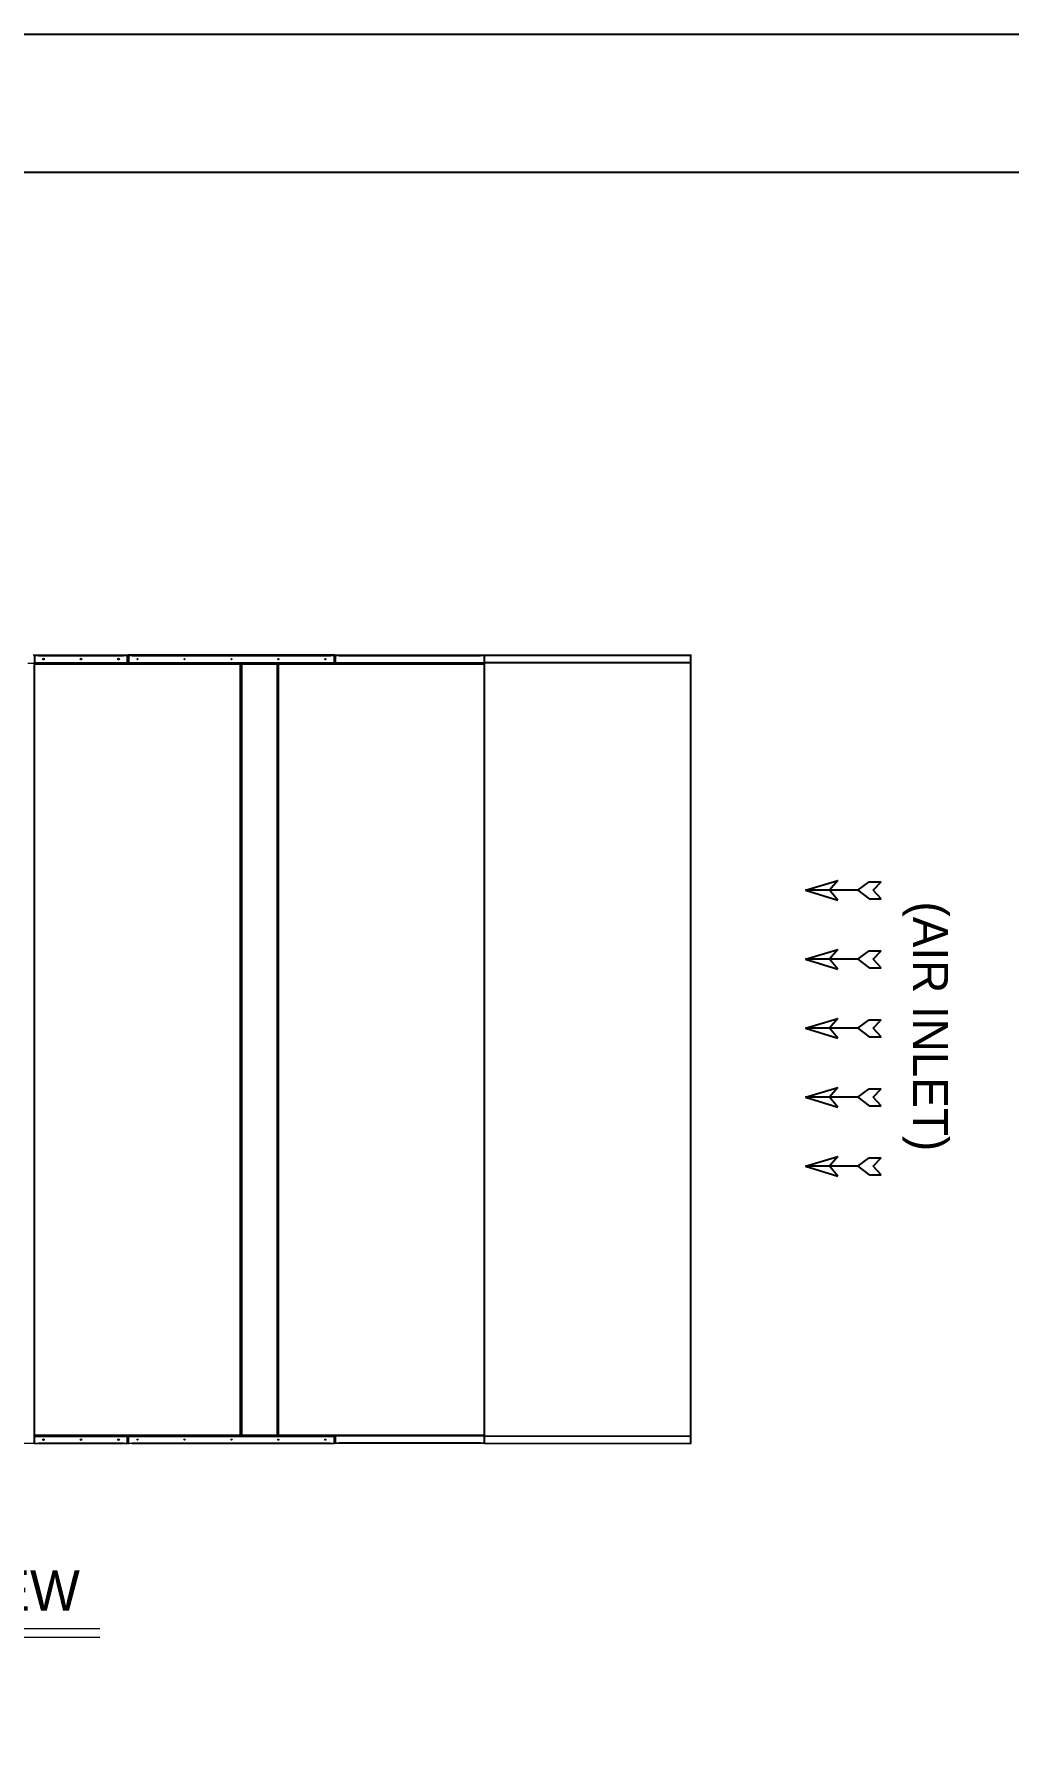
# Model space of a CAD drawing. Header units: millimetres. Extents: x -648583 to 40219, y -129719 to 29148.
# Drawn here: x 22362 to 27553, y 20081 to 29148 of the extents above; entities that cross this region are included whole.
import ezdxf
from ezdxf.enums import TextEntityAlignment as Align

# ---------------------------------------------------------------- set-up
doc = ezdxf.new("R2010")
doc.units = ezdxf.units.MM
for name, color, linetype in [('냉각탑_box', 1, 'Continuous'), ('냉각탑_dim', 1, 'Continuous'), ('냉각탑_form', 1, 'Continuous'), ('냉각탑_text', 3, 'Continuous')]:
    doc.layers.add(name, color=color, linetype=linetype)
doc.styles.add('돋움', font='Dotum.ttf')

# ---------------------------------------------------------------- blocks, each defined once
blk = doc.blocks.new('화살표 IN OUT')
at = {"layer": '냉각탑_dim'}
for p, q in [((-322.7, 43), (-383.9, 43)), ((-343.1, 0.5), (-383.9, 43)), ((-383.9, -43), (-343.1, 0.5)), ((-266.4, 0), (-322.7, 43)), ((-266.4, 0), (-322.7, -43)), ((-266.4, 0), (0, 0)), ((-163.5, 50), (-121.5, 0)), ((0, 0), (-163.5, 50)), ((-163.5, -50), (-121.5, 0)), ((0, 0), (-163.5, -50)), ((-322.7, -43), (-383.9, -43))]:
    blk.add_line(p, q, dxfattribs=at)
blk = doc.blocks.new('4')
at = {"lineweight": 20}
for p, q in [((22357.8, 25842.7), (24760, 25842.7)), ((24758.5, 25842.7), (24760, 21642.7)), ((24761.1, 25842.7), (25861.1, 25842.7)), ((24761.1, 25841.5), (24761.1, 25842.7)), ((25858.1, 21642.7), (25858.1, 25842.7)), ((25861.1, 21642.7), (25861.1, 25842.7)), ((25861.1, 25842.7), (25861.1, 25842.7)), ((24761.1, 25839.7), (25858.1, 25839.7)), ((24761.1, 25803.7), (25858.1, 25803.7)), ((24761.1, 25800.7), (25858.1, 25800.7)), ((24761.1, 21684.7), (25858.1, 21684.7)), ((24761.1, 21681.7), (25858.1, 21681.7)), ((24760, 21642.7), (19361.3, 21642.7)), ((24761.1, 21645.7), (25858.1, 21645.7)), ((24761.1, 21643.9), (24761.1, 21642.7)), ((24761.1, 21642.7), (25861.1, 21642.7))]:
    blk.add_line(p, q, dxfattribs=at)
at = {"color": 7, "lineweight": 20, "ltscale": 0.000873136}
blk.add_line((22365.7, 25840.6), (22365.7, 25842.7), dxfattribs=at)
at = {"color": 7, "lineweight": 20, "ltscale": 0.459167}
blk.add_line((23964.1, 25842.7), (22862.1, 25842.7), dxfattribs=at)
at = {"color": 7, "lineweight": 20, "ltscale": 0.000872667}
blk.add_line((24758.5, 25840.6), (24758.5, 25842.7), dxfattribs=at)
at = {"color": 7, "lineweight": 20, "ltscale": 0.015372}
blk.add_line((22329.6, 25798.7), (22366.5, 25798.7), dxfattribs=at)
at = {"color": 7, "lineweight": 20, "ltscale": 0.001083}
for p, q in [((22363.1, 25841.5), (22365.7, 25841.5)), ((24761.1, 25841.5), (24758.5, 25841.5)), ((24761.1, 21643.9), (19361.3, 21643.9))]:
    blk.add_line(p, q, dxfattribs=at)
at = {"color": 7, "lineweight": 20, "ltscale": 0.00172}
blk.add_line((22363.1, 25837.3), (22363.1, 25841.5), dxfattribs=at)
at = {"color": 7, "lineweight": 20, "ltscale": 0.014667}
for p, q in [((22363.1, 25837.3), (22363.1, 25802.1)), ((22365.1, 25802.1), (22365.1, 25837.3)), ((22859.1, 25802.1), (22859.1, 25837.3)), ((22861.1, 25837.3), (22861.1, 25802.1)), ((22863.1, 25837.3), (22863.1, 25802.1)), ((22865.1, 25802.1), (22865.1, 25837.3)), ((23961.1, 25802.1), (23961.1, 25837.3)), ((23963.1, 25837.3), (23963.1, 25802.1)), ((23965.1, 25837.3), (23965.1, 25802.1)), ((23967.1, 25802.1), (23967.1, 25837.3)), ((24759.1, 25802.1), (24759.1, 25837.3)), ((24761.1, 25837.3), (24761.1, 25802.1)), ((22363.1, 21646.1), (22363.1, 21681.3)), ((22365.1, 21681.3), (22365.1, 21646.1)), ((22859.1, 21681.3), (22859.1, 21646.1)), ((22861.1, 21646.1), (22861.1, 21681.3)), ((22863.1, 21646.1), (22863.1, 21681.3)), ((22865.1, 21681.3), (22865.1, 21646.1)), ((23961.1, 21681.3), (23961.1, 21646.1)), ((23963.1, 21646.1), (23963.1, 21681.3)), ((23965.1, 21648.1), (23965.1, 21683.3)), ((23967.1, 21683.3), (23967.1, 21648.1)), ((24759.1, 21683.3), (24759.1, 21648.1)), ((24761.1, 21648.1), (24761.1, 21683.3))]:
    blk.add_line(p, q, dxfattribs=at)
at = {"color": 7, "lineweight": 20, "ltscale": 0.001387}
blk.add_line((22363.1, 25798.7), (22363.1, 25802), dxfattribs=at)
at = {"color": 7, "lineweight": 20, "ltscale": 0.000562932}
for p, q in [((22364.5, 25795), (22363.1, 25795)), ((23461.8, 25795), (23463.1, 25795)), ((23466.5, 25795), (23465.1, 25795)), ((23657.2, 25797), (23658.6, 25797)), ((23657.8, 25795), (23659.1, 25795)), ((23662.5, 25795), (23661.1, 25795)), ((24759.8, 25795), (24761.1, 25795)), ((22364.5, 21686.4), (22363.1, 21686.4)), ((23461.8, 21686.4), (23463.1, 21686.4)), ((23466.5, 21686.4), (23465.1, 21686.4)), ((23657.8, 21686.4), (23659.1, 21686.4)), ((23662.5, 21686.4), (23661.1, 21686.4)), ((24759.8, 21686.4), (24761.1, 21686.4))]:
    blk.add_line(p, q, dxfattribs=at)
at = {"color": 7, "lineweight": 20}
for p, q in [((22363.1, 21686.4), (22363.1, 25795)), ((22366.5, 21688.1), (22366.5, 25793.3)), ((23459.7, 21688.1), (23459.7, 25793.3)), ((23463.1, 21686.4), (23463.1, 25795)), ((23465.1, 25795), (23465.1, 21686.4)), ((23468.5, 25793.3), (23468.5, 21688.1)), ((23655.7, 25793.3), (23655.7, 21688.1)), ((23659.1, 25795), (23659.1, 21686.4)), ((23661.1, 25795), (23661.1, 21686.4)), ((23664.5, 25793.3), (23664.5, 21688.1)), ((24757.7, 25793.3), (24757.7, 21688.1)), ((24761.1, 25795), (24761.1, 21686.4))]:
    blk.add_line(p, q, dxfattribs=at)
at = {"color": 7, "lineweight": 20, "ltscale": 0.000448698}
for p, q in [((22364.5, 25799.4), (22365.1, 25800.2)), ((22859.8, 25799.4), (22859.1, 25800.2)), ((22864.5, 25799.4), (22865.1, 25800.2)), ((23961.8, 25799.4), (23961.1, 25800.2)), ((23966.5, 25799.4), (23967.1, 25800.2)), ((24759.8, 25799.4), (24759.1, 25800.2)), ((22364.5, 21684), (22365.1, 21683.1)), ((22859.8, 21684), (22859.1, 21683.1)), ((22864.5, 21684), (22865.1, 21683.1)), ((23961.8, 21684), (23961.1, 21683.1))]:
    blk.add_line(p, q, dxfattribs=at)
at = {"color": 7, "lineweight": 20, "ltscale": 0.000502197}
for p, q in [((22364.5, 25795), (22365.7, 25795)), ((23461.8, 25795), (23460.6, 25795)), ((23466.5, 25795), (23467.7, 25795)), ((23657.2, 25797), (23656, 25797)), ((23657.8, 25795), (23656.6, 25795)), ((23662.5, 25795), (23663.7, 25795)), ((24759.8, 25795), (24758.6, 25795)), ((22364.5, 21686.4), (22365.7, 21686.4)), ((23461.8, 21686.4), (23460.6, 21686.4)), ((23466.5, 21686.4), (23467.7, 21686.4)), ((23657.8, 21686.4), (23656.6, 21686.4))]:
    blk.add_line(p, q, dxfattribs=at)
at = {"color": 7, "lineweight": 20, "ltscale": 0.000375}
for p, q in [((22366, 25802.1), (22365.1, 25802.1)), ((22366, 25802.1), (22365.1, 25802.1)), ((22366, 25796.7), (22365.1, 25796.7)), ((22858.2, 25802.1), (22859.1, 25802.1)), ((22858.2, 25802.1), (22859.1, 25802.1)), ((22866, 25802.1), (22865.1, 25802.1)), ((22866, 25802.1), (22865.1, 25802.1)), ((23460.2, 25796.7), (23461.1, 25796.7)), ((23468, 25796.7), (23467.1, 25796.7)), ((23656.2, 25796.7), (23657.1, 25796.7)), ((23664, 25796.7), (23663.1, 25796.7)), ((23960.2, 25802.1), (23961.1, 25802.1)), ((23960.2, 25802.1), (23961.1, 25802.1)), ((23968, 25802.1), (23967.1, 25802.1)), ((23968, 25802.1), (23967.1, 25802.1)), ((24758.2, 25802.1), (24759.1, 25802.1)), ((24758.2, 25802.1), (24759.1, 25802.1)), ((24758.2, 25796.7), (24759.1, 25796.7)), ((23464.4, 24495.8), (23464.4, 24496.7)), ((23464.4, 24461.6), (23464.4, 24460.7)), ((23464.4, 23023.8), (23464.4, 23024.7)), ((23464.4, 22989.6), (23464.4, 22988.7)), ((22366, 21684.7), (22365.1, 21684.7)), ((22366, 21681.3), (22365.1, 21681.3)), ((22858.2, 21681.3), (22859.1, 21681.3)), ((22866, 21681.3), (22865.1, 21681.3)), ((23460.2, 21684.7), (23461.1, 21684.7)), ((23468, 21684.7), (23467.1, 21684.7)), ((23656.2, 21684.7), (23657.1, 21684.7)), ((23664, 21684.7), (23663.1, 21684.7)), ((23960.2, 21681.3), (23961.1, 21681.3)), ((23968, 21683.3), (23967.1, 21683.3)), ((24758.2, 21683.3), (24759.1, 21683.3))]:
    blk.add_line(p, q, dxfattribs=at)
at = {"color": 7, "lineweight": 20, "ltscale": 0.001002}
for p, q in [((22365.1, 25799.7), (22365.1, 25802.1)), ((22859.1, 25799.7), (22859.1, 25802.1)), ((22865.1, 25799.7), (22865.1, 25802.1)), ((23961.1, 25799.7), (23961.1, 25802.1)), ((23967.1, 25799.7), (23967.1, 25802.1)), ((24759.1, 25799.7), (24759.1, 25802.1)), ((22365.1, 21683.7), (22365.1, 21681.3)), ((22859.1, 21683.7), (22859.1, 21681.3)), ((22865.1, 21683.7), (22865.1, 21681.3)), ((23961.1, 21683.7), (23961.1, 21681.3)), ((23967.1, 21685.7), (23967.1, 21683.3)), ((24759.1, 21685.7), (24759.1, 21683.3))]:
    blk.add_line(p, q, dxfattribs=at)
at = {"color": 7, "lineweight": 20, "ltscale": 0.000414929}
for p, q in [((22365.1, 25795.7), (22365.1, 25796.7)), ((23461.1, 25795.7), (23461.1, 25796.7)), ((23467.1, 25795.7), (23467.1, 25796.7)), ((23656.6, 25797.7), (23656.6, 25798.7)), ((23657.1, 25795.7), (23657.1, 25796.7)), ((23663.1, 25795.7), (23663.1, 25796.7)), ((24759.1, 25795.7), (24759.1, 25796.7)), ((22365.1, 21685.7), (22365.1, 21684.7)), ((23461.1, 21685.7), (23461.1, 21684.7)), ((23467.1, 21685.7), (23467.1, 21684.7)), ((23657.1, 21685.7), (23657.1, 21684.7)), ((23663.1, 21685.7), (23663.1, 21684.7))]:
    blk.add_line(p, q, dxfattribs=at)
at = {"color": 7, "lineweight": 20, "ltscale": 0.000293404}
for p, q in [((22365.1, 25795.7), (22365.1, 25795)), ((23461.1, 25795.7), (23461.1, 25795)), ((23467.1, 25795.7), (23467.1, 25795)), ((23656.6, 25797.7), (23656.6, 25797)), ((23657.1, 25795.7), (23657.1, 25795)), ((23663.1, 25795.7), (23663.1, 25795)), ((24759.1, 25795.7), (24759.1, 25795)), ((22365.1, 21685.7), (22365.1, 21686.4)), ((23461.1, 21685.7), (23461.1, 21686.4)), ((23467.1, 21685.7), (23467.1, 21686.4)), ((23657.1, 21685.7), (23657.1, 21686.4)), ((23663.1, 21685.7), (23663.1, 21686.4)), ((24759.1, 21685.7), (24759.1, 21686.4))]:
    blk.add_line(p, q, dxfattribs=at)
at = {"color": 7, "lineweight": 20, "ltscale": 0.015146}
blk.add_line((22365.7, 25838.4), (22365.7, 25802.1), dxfattribs=at)
at = {"color": 7, "lineweight": 20, "ltscale": 4.00539e-05}
blk.add_line((22365.7, 25798.8), (22365.7, 25798.7), dxfattribs=at)
at = {"color": 7, "lineweight": 20, "ltscale": 0.01525}
for p, q in [((22366, 25838.7), (22366, 25802.1)), ((22858.2, 25802.1), (22858.2, 25838.7)), ((22866, 25838.7), (22866, 25802.1)), ((23960.2, 25802.1), (23960.2, 25838.7)), ((23968, 25838.7), (23968, 25802.1)), ((24758.2, 25802.1), (24758.2, 25838.7)), ((22366, 21644.7), (22366, 21681.3)), ((22858.2, 21681.3), (22858.2, 21644.7)), ((22866, 21644.7), (22866, 21681.3)), ((23960.2, 21681.3), (23960.2, 21644.7)), ((23968, 21646.7), (23968, 21683.3)), ((24758.2, 21683.3), (24758.2, 21646.7))]:
    blk.add_line(p, q, dxfattribs=at)
at = {"color": 7, "lineweight": 20, "ltscale": 0.007958}
for p, q in [((22366, 25838.7), (22385.1, 25838.7)), ((22839.1, 25838.7), (22858.2, 25838.7)), ((22866, 25838.7), (22885.1, 25838.7)), ((23941.1, 25838.7), (23960.2, 25838.7)), ((23968, 25838.7), (23987.1, 25838.7)), ((24739.1, 25838.7), (24758.2, 25838.7)), ((22366, 21644.7), (22385.1, 21644.7)), ((22839.1, 21644.7), (22858.2, 21644.7)), ((22866, 21644.7), (22885.1, 21644.7)), ((23941.1, 21644.7), (23960.2, 21644.7)), ((23968, 21646.7), (23987.1, 21646.7)), ((24739.1, 21646.7), (24758.2, 21646.7))]:
    blk.add_line(p, q, dxfattribs=at)
at = {"color": 7, "lineweight": 20, "ltscale": 0.205083}
for p, q in [((22366, 25802.1), (22858.2, 25802.1)), ((22366, 21681.3), (22858.2, 21681.3))]:
    blk.add_line(p, q, dxfattribs=at)
at = {"color": 7, "lineweight": 20, "ltscale": 0.455917}
for p, q in [((22366, 25796.7), (23460.2, 25796.7)), ((22866, 25802.1), (23960.2, 25802.1)), ((23664, 25796.7), (24758.2, 25796.7)), ((23460.2, 21684.7), (22366, 21684.7)), ((22866, 21681.3), (23960.2, 21681.3))]:
    blk.add_line(p, q, dxfattribs=at)
at = {"color": 7, "lineweight": 20, "ltscale": 0.006917}
for p, q in [((22366.5, 25840.7), (22383.1, 25840.7)), ((22366.5, 25838.7), (22383.1, 25838.7)), ((22841.1, 25840.7), (22857.7, 25840.7)), ((22841.1, 25838.7), (22857.7, 25838.7)), ((22883.1, 25840.7), (22866.5, 25840.7)), ((22883.1, 25838.7), (22866.5, 25838.7)), ((23943.1, 25840.7), (23959.7, 25840.7)), ((23943.1, 25838.7), (23959.7, 25838.7)), ((23968.5, 25840.7), (23985.1, 25840.7)), ((23968.5, 25838.7), (23985.1, 25838.7)), ((24741.1, 25840.7), (24757.7, 25840.7)), ((24741.1, 25838.7), (24757.7, 25838.7)), ((22366.5, 21642.7), (22383.1, 21642.7)), ((22841.1, 21642.7), (22857.7, 21642.7)), ((22883.1, 21642.7), (22866.5, 21642.7)), ((23943.1, 21642.7), (23959.7, 21642.7)), ((23968.5, 21644.7), (23985.1, 21644.7)), ((24741.1, 21644.7), (24757.7, 21644.7))]:
    blk.add_line(p, q, dxfattribs=at)
at = {"color": 7, "lineweight": 20, "ltscale": 0.204667}
for p, q in [((22366.5, 25798.7), (22857.7, 25798.7)), ((22366.5, 21684.7), (22857.7, 21684.7))]:
    blk.add_line(p, q, dxfattribs=at)
at = {"color": 7, "lineweight": 20, "ltscale": 0.4555}
for p, q in [((22366.5, 25793.3), (23459.7, 25793.3)), ((22866.5, 25798.7), (23959.7, 25798.7)), ((23664.5, 25793.3), (24757.7, 25793.3)), ((23459.7, 21688.1), (22366.5, 21688.1)), ((22866.5, 21684.7), (23959.7, 21684.7)), ((24757.7, 21688.1), (23664.5, 21688.1))]:
    blk.add_line(p, q, dxfattribs=at)
at = {"color": 7, "lineweight": 20, "ltscale": 0.000833333}
for p, q in [((22383.1, 25840.7), (22383.1, 25838.7)), ((22677, 25798.7), (22677, 25796.7)), ((22733, 25796.7), (22733, 25798.7)), ((22839.1, 25840.7), (22839.1, 25838.7)), ((22839.1, 25840.7), (22839.1, 25838.7)), ((22841.1, 25840.7), (22841.1, 25838.7)), ((22883.1, 25840.7), (22883.1, 25838.7)), ((23326.9, 25798.7), (23326.9, 25796.7)), ((23330.2, 25796.7), (23330.2, 25798.7)), ((23658.6, 25797), (23658.6, 25795)), ((23941.1, 25840.7), (23941.1, 25838.7)), ((23941.1, 25840.7), (23941.1, 25838.7)), ((23943.1, 25840.7), (23943.1, 25838.7)), ((23985.1, 25840.7), (23985.1, 25838.7)), ((24703.5, 25798.7), (24703.5, 25796.7)), ((24739.1, 25840.7), (24739.1, 25838.7)), ((24739.1, 25840.7), (24739.1, 25838.7)), ((24741.1, 25840.7), (24741.1, 25838.7)), ((23463.1, 25552.7), (23465.1, 25552.7)), ((23463.1, 25526.1), (23465.1, 25526.1)), ((23463.1, 25524.7), (23465.1, 25524.7)), ((23465.1, 25524.7), (23463.1, 25524.7)), ((23465.1, 25522.7), (23463.1, 25522.7)), ((23465.1, 25521.3), (23463.1, 25521.3)), ((23659.1, 25552.7), (23661.1, 25552.7)), ((23659.1, 25526.1), (23661.1, 25526.1)), ((23661.1, 25524.7), (23659.1, 25524.7)), ((23661.1, 25522.7), (23659.1, 25522.7)), ((23661.1, 25521.6), (23659.1, 25521.6)), ((23661.1, 25518.8), (23659.1, 25518.8)), ((23659.1, 25516.8), (23661.1, 25516.8)), ((23659.1, 25515.2), (23661.1, 25515.2)), ((23661.1, 25514), (23659.1, 25514)), ((23463.1, 24758.1), (23465.1, 24758.1)), ((23465.1, 24756.7), (23463.1, 24756.7)), ((23465.1, 24754.7), (23463.1, 24754.7)), ((23659.1, 24770), (23661.1, 24770)), ((23463.1, 24752.7), (23465.1, 24752.7)), ((23463.1, 24750.7), (23465.1, 24750.7)), ((23465.1, 24749.3), (23463.1, 24749.3)), ((23465.1, 24722.7), (23463.1, 24722.7)), ((23659.1, 24752.7), (23661.1, 24752.7)), ((23659.1, 24750.7), (23661.1, 24750.7)), ((23661.1, 24749.3), (23659.1, 24749.3)), ((23661.1, 24722.7), (23659.1, 24722.7)), ((23463.1, 24539.7), (23465.1, 24539.7)), ((23465.1, 24503.1), (23463.1, 24503.1)), ((23465.1, 24501.7), (23463.1, 24501.7)), ((23659.1, 24539.7), (23661.1, 24539.7)), ((23661.1, 24503.1), (23659.1, 24503.1)), ((23661.1, 24501.7), (23659.1, 24501.7)), ((23661.1, 24498.7), (23659.1, 24498.7)), ((23661.1, 24496.7), (23659.1, 24496.7)), ((23661.1, 24495.8), (23659.1, 24495.8)), ((23465.1, 24458.7), (23463.1, 24458.7)), ((23465.1, 24457.1), (23463.1, 24457.1)), ((23465.1, 24455.1), (23463.1, 24455.1)), ((23465.1, 24451.7), (23463.1, 24451.7)), ((23463.1, 24450.3), (23465.1, 24450.3)), ((23465.1, 24413.7), (23463.1, 24413.7)), ((23659.1, 24461.6), (23661.1, 24461.6)), ((23661.1, 24460.7), (23659.1, 24460.7)), ((23661.1, 24458.7), (23659.1, 24458.7)), ((23661.1, 24458.7), (23659.1, 24458.7)), ((23661.1, 24457.1), (23659.1, 24457.1)), ((23661.1, 24455.1), (23659.1, 24455.1)), ((23661.1, 24451.7), (23659.1, 24451.7)), ((23659.1, 24450.3), (23661.1, 24450.3)), ((23661.1, 24413.7), (23659.1, 24413.7)), ((23463.1, 24080.7), (23465.1, 24080.7)), ((23463.1, 24054.1), (23465.1, 24054.1)), ((23463.1, 24052.7), (23465.1, 24052.7)), ((23465.1, 24052.7), (23463.1, 24052.7)), ((23465.1, 24050.7), (23463.1, 24050.7)), ((23465.1, 24049.3), (23463.1, 24049.3)), ((23659.1, 24080.7), (23661.1, 24080.7)), ((23659.1, 24054.1), (23661.1, 24054.1)), ((23661.1, 24052.7), (23659.1, 24052.7)), ((23661.1, 24050.8), (23659.1, 24050.8)), ((23661.1, 24050.7), (23659.1, 24050.7)), ((23659.1, 24048.8), (23661.1, 24048.8)), ((23659.1, 24047.2), (23661.1, 24047.2)), ((23661.1, 24046), (23659.1, 24046)), ((23463.1, 23436.1), (23465.1, 23436.1)), ((23465.1, 23434.7), (23463.1, 23434.7)), ((23465.1, 23432.7), (23463.1, 23432.7)), ((23463.1, 23430.7), (23465.1, 23430.7)), ((23463.1, 23428.7), (23465.1, 23428.7)), ((23465.1, 23427.3), (23463.1, 23427.3)), ((23465.1, 23400.7), (23463.1, 23400.7)), ((23659.1, 23452), (23661.1, 23452)), ((23661.1, 23432), (23659.1, 23432)), ((23659.1, 23430.7), (23661.1, 23430.7)), ((23659.1, 23428.7), (23661.1, 23428.7)), ((23661.1, 23427.3), (23659.1, 23427.3)), ((23661.1, 23400.7), (23659.1, 23400.7)), ((23463.1, 23067.7), (23465.1, 23067.7)), ((23659.1, 23067.7), (23661.1, 23067.7)), ((23465.1, 23031.1), (23463.1, 23031.1)), ((23465.1, 23029.7), (23463.1, 23029.7)), ((23465.1, 22986.7), (23463.1, 22986.7)), ((23465.1, 22985.1), (23463.1, 22985.1)), ((23465.1, 22983.1), (23463.1, 22983.1)), ((23465.1, 22979.7), (23463.1, 22979.7)), ((23463.1, 22978.3), (23465.1, 22978.3)), ((23465.1, 22941.7), (23463.1, 22941.7)), ((23661.1, 23031.1), (23659.1, 23031.1)), ((23661.1, 23029.7), (23659.1, 23029.7)), ((23661.1, 23026.7), (23659.1, 23026.7)), ((23661.1, 23024.7), (23659.1, 23024.7)), ((23661.1, 23023.8), (23659.1, 23023.8)), ((23659.1, 22989.6), (23661.1, 22989.6)), ((23661.1, 22988.7), (23659.1, 22988.7)), ((23661.1, 22986.7), (23659.1, 22986.7)), ((23661.1, 22986.7), (23659.1, 22986.7)), ((23661.1, 22985.1), (23659.1, 22985.1)), ((23661.1, 22983.1), (23659.1, 22983.1)), ((23661.1, 22979.7), (23659.1, 22979.7)), ((23659.1, 22978.3), (23661.1, 22978.3)), ((23661.1, 22941.7), (23659.1, 22941.7)), ((23463.1, 22758.7), (23465.1, 22758.7)), ((23463.1, 22732.1), (23465.1, 22732.1)), ((23463.1, 22730.7), (23465.1, 22730.7)), ((23465.1, 22730.7), (23463.1, 22730.7)), ((23465.1, 22728.7), (23463.1, 22728.7)), ((23465.1, 22727.3), (23463.1, 22727.3)), ((23659.1, 22758.7), (23661.1, 22758.7)), ((23659.1, 22732.1), (23661.1, 22732.1)), ((23661.1, 22731.8), (23659.1, 22731.8)), ((23661.1, 22730.7), (23659.1, 22730.7)), ((23661.1, 22728.7), (23659.1, 22728.7)), ((23659.1, 22728.2), (23661.1, 22728.2)), ((23661.1, 22727), (23659.1, 22727)), ((23463.1, 21964.1), (23465.1, 21964.1)), ((23465.1, 21962.7), (23463.1, 21962.7)), ((23465.1, 21960.7), (23463.1, 21960.7)), ((23463.1, 21958.7), (23465.1, 21958.7)), ((23463.1, 21956.7), (23465.1, 21956.7)), ((23465.1, 21955.3), (23463.1, 21955.3)), ((23659.1, 21983), (23661.1, 21983)), ((23661.1, 21963), (23659.1, 21963)), ((23659.1, 21958.7), (23661.1, 21958.7)), ((23659.1, 21956.7), (23661.1, 21956.7)), ((23661.1, 21955.3), (23659.1, 21955.3)), ((23465.1, 21928.7), (23463.1, 21928.7)), ((23661.1, 21928.7), (23659.1, 21928.7)), ((23465.1, 21690.1), (23463.1, 21690.1)), ((23465.1, 21686.7), (23463.1, 21686.7)), ((23659.1, 21689.7), (23661.1, 21689.7)), ((22383.1, 21642.7), (22383.1, 21644.7)), ((22839.1, 21642.7), (22839.1, 21644.7)), ((22839.1, 21642.7), (22839.1, 21644.7)), ((22841.1, 21642.7), (22841.1, 21644.7)), ((22883.1, 21642.7), (22883.1, 21644.7)), ((23941.1, 21642.7), (23941.1, 21644.7)), ((23941.1, 21642.7), (23941.1, 21644.7)), ((23943.1, 21642.7), (23943.1, 21644.7)), ((23985.1, 21644.7), (23985.1, 21646.7)), ((24739.1, 21644.7), (24739.1, 21646.7)), ((24739.1, 21644.7), (24739.1, 21646.7)), ((24741.1, 21644.7), (24741.1, 21646.7))]:
    blk.add_line(p, q, dxfattribs=at)
at = {"color": 7, "lineweight": 20, "ltscale": 0.000834351}
blk.add_line((22383.1, 25839.5), (22385.1, 25839.5), dxfattribs=at)
at = {"color": 7, "lineweight": 20, "ltscale": 0.000834357}
blk.add_line((22383.1, 25838.7), (22385.1, 25838.7), dxfattribs=at)
at = {"color": 7, "lineweight": 20, "ltscale": 0.189167}
for p, q in [((22385.1, 25840.7), (22839.1, 25840.7)), ((22385.1, 25840.7), (22839.1, 25840.7)), ((22385.1, 25837.3), (22839.1, 25837.3)), ((22385.1, 21646.1), (22839.1, 21646.1)), ((22385.1, 21642.7), (22839.1, 21642.7))]:
    blk.add_line(p, q, dxfattribs=at)
at = {"color": 7, "lineweight": 20, "ltscale": 0.001417}
for p, q in [((22385.1, 25840.7), (22385.1, 25837.3)), ((22885.1, 25840.7), (22885.1, 25837.3)), ((23987.1, 25840.7), (23987.1, 25837.3)), ((22385.1, 21642.7), (22385.1, 21646.1)), ((22885.1, 21642.7), (22885.1, 21646.1)), ((23987.1, 21644.7), (23987.1, 21648.1))]:
    blk.add_line(p, q, dxfattribs=at)
at = {"color": 7, "lineweight": 20, "ltscale": 0.000583333}
for p, q in [((22385.1, 25838.7), (22385.1, 25837.3)), ((22839.1, 25837.3), (22839.1, 25838.7)), ((22885.1, 25838.7), (22885.1, 25837.3)), ((23941.1, 25837.3), (23941.1, 25838.7)), ((23987.1, 25838.7), (23987.1, 25837.3)), ((24739.1, 25837.3), (24739.1, 25838.7)), ((22385.1, 21644.7), (22385.1, 21646.1)), ((22839.1, 21646.1), (22839.1, 21644.7)), ((22885.1, 21644.7), (22885.1, 21646.1)), ((23941.1, 21646.1), (23941.1, 21644.7)), ((23987.1, 21646.7), (23987.1, 21648.1)), ((24739.1, 21648.1), (24739.1, 21646.7))]:
    blk.add_line(p, q, dxfattribs=at)
at = {"color": 7, "lineweight": 20, "ltscale": 0.000199275}
blk.add_line((22776.9, 25797), (22776.5, 25796.7), dxfattribs=at)
at = {"color": 7, "lineweight": 20, "ltscale": 0.000369598}
blk.add_line((22776.7, 25797.7), (22777.3, 25797), dxfattribs=at)
at = {"color": 7, "lineweight": 20, "ltscale": 0.001228}
blk.add_line((22776.9, 25797), (22779.9, 25797), dxfattribs=at)
at = {"color": 7, "lineweight": 20, "ltscale": 0.000708333}
blk.add_line((22778.6, 25798.7), (22778.6, 25797), dxfattribs=at)
at = {"color": 7, "lineweight": 20, "ltscale": 0.000125566}
blk.add_line((22779.9, 25797), (22779.9, 25796.7), dxfattribs=at)
at = {"color": 7, "lineweight": 20, "ltscale": 1.86596e-06}
blk.add_line((22780.4, 25797), (22780.4, 25797), dxfattribs=at)
at = {"color": 7, "lineweight": 20, "ltscale": 0.00022498}
blk.add_line((22780.4, 25797), (22780.9, 25797), dxfattribs=at)
at = {"color": 7, "lineweight": 20, "ltscale": 0.000832315}
blk.add_line((22839.1, 25839.5), (22841.1, 25839.5), dxfattribs=at)
at = {"color": 7, "lineweight": 20, "ltscale": 0.00083231}
blk.add_line((22839.1, 25838.7), (22841.1, 25838.7), dxfattribs=at)
at = {"color": 7, "lineweight": 20, "ltscale": 0.003628}
blk.add_line((22857.8, 25798.7), (22866.5, 25798.7), dxfattribs=at)
at = {"color": 7, "lineweight": 20, "ltscale": 0.015212}
for p, q in [((22858.2, 25838.6), (22858.2, 25802.1)), ((23960.2, 25838.6), (23960.2, 25802.1)), ((24758.2, 25838.6), (24758.2, 25802.1)), ((22858.2, 21644.8), (22858.2, 21681.3)), ((23960.2, 21644.8), (23960.2, 21681.3)), ((24758.2, 21646.8), (24758.2, 21683.3))]:
    blk.add_line(p, q, dxfattribs=at)
at = {"color": 7, "lineweight": 20, "ltscale": 0.001506}
blk.add_line((22860.3, 25839.5), (22863.9, 25839.5), dxfattribs=at)
at = {"color": 7, "lineweight": 20, "ltscale": 0.000374999}
for p, q in [((22866, 25835.3), (22865.1, 25835.3)), ((22866, 21648.1), (22865.1, 21648.1))]:
    blk.add_line(p, q, dxfattribs=at)
at = {"color": 7, "lineweight": 20, "ltscale": 0.000375519}
blk.add_line((22866, 25802.1), (22865.1, 25802.1), dxfattribs=at)
at = {"color": 7, "lineweight": 20, "ltscale": 0.000833847}
blk.add_line((22883.1, 25839.5), (22885.1, 25839.5), dxfattribs=at)
at = {"color": 7, "lineweight": 20, "ltscale": 0.000833853}
blk.add_line((22883.1, 25838.7), (22885.1, 25838.7), dxfattribs=at)
at = {"color": 7, "lineweight": 20, "ltscale": 0.037104}
blk.add_line((22974.2, 25840.7), (22885.1, 25840.7), dxfattribs=at)
at = {"color": 7, "lineweight": 20, "ltscale": 0.44}
for p, q in [((22885.1, 25840.7), (23941.1, 25840.7)), ((22885.1, 25837.3), (23941.1, 25837.3)), ((22885.1, 21646.1), (23941.1, 21646.1)), ((22885.1, 21642.7), (23941.1, 21642.7))]:
    blk.add_line(p, q, dxfattribs=at)
at = {"color": 7, "lineweight": 20, "ltscale": 0.004146}
blk.add_line((22974.2, 25840.7), (22984.1, 25840.7), dxfattribs=at)
at = {"color": 7, "lineweight": 20, "ltscale": 0.004167}
blk.add_line((22984.1, 25840.7), (22994.1, 25840.7), dxfattribs=at)
at = {"color": 7, "lineweight": 20, "ltscale": 0.394604}
blk.add_line((23941.1, 25840.7), (22994.1, 25840.7), dxfattribs=at)
at = {"color": 7, "lineweight": 20, "ltscale": 0.0025}
blk.add_line((23461.1, 25795.3), (23467.1, 25795.3), dxfattribs=at)
at = {"color": 7, "lineweight": 20, "ltscale": 0.078417}
for p, q in [((23468, 25796.7), (23656.2, 25796.7)), ((23656.2, 21684.7), (23468, 21684.7))]:
    blk.add_line(p, q, dxfattribs=at)
at = {"color": 7, "lineweight": 20, "ltscale": 0.078}
for p, q in [((23468.5, 25793.3), (23655.7, 25793.3)), ((23655.7, 21688.1), (23468.5, 21688.1))]:
    blk.add_line(p, q, dxfattribs=at)
at = {"color": 7, "lineweight": 20, "ltscale": 0.014417}
for p, q in [((23597.5, 25793.1), (23562.9, 25793.1)), ((23562.9, 21688.3), (23597.5, 21688.3))]:
    blk.add_line(p, q, dxfattribs=at)
at = {"color": 7, "lineweight": 20, "ltscale": 0.001905}
blk.add_line((23663.1, 25795.7), (23658.6, 25795.7), dxfattribs=at)
at = {"color": 7, "lineweight": 20, "ltscale": 0.000832819}
blk.add_line((23941.1, 25839.5), (23943.1, 25839.5), dxfattribs=at)
at = {"color": 7, "lineweight": 20, "ltscale": 0.000832814}
blk.add_line((23941.1, 25838.7), (23943.1, 25838.7), dxfattribs=at)
at = {"color": 7, "lineweight": 20, "ltscale": 0.000375001}
for p, q in [((23961.1, 25835.3), (23960.2, 25835.3)), ((23961.1, 21648.1), (23960.2, 21648.1))]:
    blk.add_line(p, q, dxfattribs=at)
at = {"color": 7, "lineweight": 20, "ltscale": 0.000374481}
blk.add_line((23961.1, 25802.1), (23960.2, 25802.1), dxfattribs=at)
at = {"color": 7, "lineweight": 20, "ltscale": 0.001508}
blk.add_line((23962.3, 25839.5), (23965.9, 25839.5), dxfattribs=at)
at = {"color": 7, "lineweight": 20, "ltscale": 0.32925}
for p, q in [((23968, 25802.1), (24758.2, 25802.1)), ((23968, 21683.3), (24758.2, 21683.3))]:
    blk.add_line(p, q, dxfattribs=at)
at = {"color": 7, "lineweight": 20, "ltscale": 0.328833}
blk.add_line((23968.5, 25798.7), (24757.7, 25798.7), dxfattribs=at)
at = {"color": 7, "lineweight": 20, "ltscale": 0.000833959}
blk.add_line((23985.1, 25839.5), (23987.1, 25839.5), dxfattribs=at)
at = {"color": 7, "lineweight": 20, "ltscale": 0.000833964}
blk.add_line((23985.1, 25838.7), (23987.1, 25838.7), dxfattribs=at)
at = {"color": 7, "lineweight": 20, "ltscale": 0.000832956}
blk.add_line((23986.5, 25796.7), (23986.5, 25798.7), dxfattribs=at)
at = {"color": 7, "lineweight": 20, "ltscale": 0.313333}
for p, q in [((23987.1, 25840.7), (24739.1, 25840.7)), ((23987.1, 25837.3), (24739.1, 25837.3)), ((23987.1, 21648.1), (24739.1, 21648.1)), ((23987.1, 21644.7), (24739.1, 21644.7))]:
    blk.add_line(p, q, dxfattribs=at)
at = {"color": 7, "lineweight": 20, "ltscale": 0.000832693}
blk.add_line((24739.1, 25839.5), (24741.1, 25839.5), dxfattribs=at)
at = {"color": 7, "lineweight": 20, "ltscale": 0.000832687}
blk.add_line((24739.1, 25838.7), (24741.1, 25838.7), dxfattribs=at)
at = {"color": 7, "lineweight": 20, "ltscale": 0.015148}
blk.add_line((24758.5, 25838.4), (24758.5, 25802.1), dxfattribs=at)
at = {"color": 7, "lineweight": 20, "ltscale": 0.000873628}
blk.add_line((24758.5, 25798.8), (24758.5, 25796.7), dxfattribs=at)
at = {"color": 7, "lineweight": 20, "ltscale": 0.000414952}
blk.add_line((24760.1, 25795.7), (24759.4, 25795), dxfattribs=at)
at = {"color": 7, "lineweight": 20, "ltscale": 0.001669}
blk.add_line((24761.1, 25841.5), (24761.1, 25837.5), dxfattribs=at)
at = {"color": 7, "lineweight": 20, "ltscale": 0.002879}
blk.add_line((24761.1, 25801.9), (24761.1, 25795), dxfattribs=at)
at = {"color": 7, "lineweight": 20, "ltscale": 5.94511e-06}
blk.add_line((24761.1, 25793.3), (24761.1, 25793.3), dxfattribs=at)
at = {"color": 7, "lineweight": 20, "ltscale": 8.50581e-06}
blk.add_line((24761.1, 25793.3), (24761.1, 25793.3), dxfattribs=at)
at = {"color": 7, "lineweight": 20, "ltscale": 1.00793e-05}
for p, q in [((24761.1, 25793.3), (24761.1, 25793.3)), ((24761.1, 21688), (24761.1, 21688.1))]:
    blk.add_line(p, q, dxfattribs=at)
at = {"color": 7, "lineweight": 20, "ltscale": 0.000833717}
for p, q in [((23659.1, 25636.6), (23661.1, 25636.6)), ((23659.1, 25631.4), (23661.1, 25631.4)), ((23659.1, 25558.8), (23661.1, 25558.8)), ((23659.1, 24090.8), (23661.1, 24090.8)), ((23659.1, 22771.8), (23661.1, 22771.8)), ((23659.1, 21858.4), (23661.1, 21858.4)), ((23659.1, 21853.2), (23661.1, 21853.2))]:
    blk.add_line(p, q, dxfattribs=at)
at = {"color": 7, "lineweight": 20, "ltscale": 0.000833723}
for p, q in [((23659.1, 24718), (23661.1, 24718)), ((23659.1, 22759.8), (23661.1, 22759.8))]:
    blk.add_line(p, q, dxfattribs=at)
at = {"color": 7, "lineweight": 20, "ltscale": 0.000542151}
for p, q in [((23464.4, 24498.7), (23463.1, 24498.7)), ((23464.4, 24496.7), (23463.1, 24496.7)), ((23464.4, 24495.8), (23463.1, 24495.8)), ((23463.1, 24461.6), (23464.4, 24461.6)), ((23464.4, 24460.7), (23463.1, 24460.7)), ((23464.4, 24458.7), (23463.1, 24458.7)), ((23464.4, 23026.7), (23463.1, 23026.7)), ((23464.4, 23024.7), (23463.1, 23024.7)), ((23464.4, 23023.8), (23463.1, 23023.8)), ((23463.1, 22989.6), (23464.4, 22989.6)), ((23464.4, 22988.7), (23463.1, 22988.7)), ((23464.4, 22986.7), (23463.1, 22986.7))]:
    blk.add_line(p, q, dxfattribs=at)
at = {"color": 7, "lineweight": 20, "ltscale": 0.000291559}
for p, q in [((23465.1, 24496.7), (23464.4, 24496.7)), ((23465.1, 24460.7), (23464.4, 24460.7)), ((23465.1, 23024.7), (23464.4, 23024.7)), ((23465.1, 22988.7), (23464.4, 22988.7))]:
    blk.add_line(p, q, dxfattribs=at)
at = {"color": 7, "lineweight": 20, "ltscale": 0.01425}
for p, q in [((23464.4, 24461.6), (23464.4, 24495.8)), ((23464.4, 22989.6), (23464.4, 23023.8))]:
    blk.add_line(p, q, dxfattribs=at)
at = {"color": 7, "lineweight": 20, "ltscale": 0.000833304}
blk.add_line((23659.1, 23400), (23661.1, 23400), dxfattribs=at)
at = {"color": 7, "lineweight": 20, "ltscale": 0.002042}
blk.add_line((22363.1, 21681.5), (22363.1, 21686.4), dxfattribs=at)
at = {"color": 7, "lineweight": 20, "ltscale": 3.82162e-05}
blk.add_line((22365.7, 21684.6), (22365.7, 21684.7), dxfattribs=at)
at = {"color": 7, "lineweight": 20, "ltscale": 0.01475}
blk.add_line((22365.7, 21645.9), (22365.7, 21681.3), dxfattribs=at)
at = {"color": 7, "lineweight": 20, "ltscale": 7.29161e-06}
blk.add_line((22866.5, 21684.7), (22866.5, 21684.7), dxfattribs=at)
at = {"color": 7, "lineweight": 20, "ltscale": 0.125586}
blk.add_line((23965.4, 21684.7), (23664, 21684.7), dxfattribs=at)
at = {"color": 7, "lineweight": 20, "ltscale": 0.015145}
blk.add_line((24758.5, 21646.9), (24758.5, 21683.3), dxfattribs=at)
at = {"color": 7, "lineweight": 20, "ltscale": 0.000452155}
blk.add_line((24759.8, 21686), (24759.1, 21685.1), dxfattribs=at)
at = {"color": 7, "lineweight": 20, "ltscale": 0.000150117}
blk.add_line((24761, 21685), (24760.7, 21685), dxfattribs=at)
at = {"color": 7, "lineweight": 20, "ltscale": 5.94551e-06}
blk.add_line((24761.1, 21688.1), (24761.1, 21688.1), dxfattribs=at)
at = {"color": 7, "lineweight": 20, "ltscale": 2.11226e-05}
blk.add_line((24761.1, 21688), (24761.1, 21688.1), dxfattribs=at)
at = {"color": 7, "lineweight": 20, "ltscale": 8.50584e-06}
blk.add_line((24761.1, 21688.1), (24761.1, 21688.1), dxfattribs=at)
at = {"color": 7, "lineweight": 20, "ltscale": 0.001291}
blk.add_line((24761.1, 21686.4), (24761.1, 21683.3), dxfattribs=at)
at = {"color": 7, "lineweight": 20, "ltscale": 0.000834932}
blk.add_line((22363.1, 21643.9), (22363.1, 21645.9), dxfattribs=at)
at = {"color": 7, "lineweight": 20, "ltscale": 0.000334372}
blk.add_line((22363.1, 21643.9), (22363.9, 21643.9), dxfattribs=at)
at = {"color": 7, "lineweight": 20, "ltscale": 0.00039683}
blk.add_line((22365.7, 21645.9), (22365.7, 21644.9), dxfattribs=at)
at = {"color": 7, "lineweight": 20, "ltscale": 0.000121692}
blk.add_line((22366, 21645.9), (22365.7, 21645.9), dxfattribs=at)
at = {"color": 7, "lineweight": 20, "ltscale": 0.000370023}
blk.add_line((22859.1, 21645.9), (22858.2, 21645.9), dxfattribs=at)
at = {"color": 7, "lineweight": 20, "ltscale": 0.000838255}
blk.add_line((22863.1, 21645.9), (22861.1, 21645.9), dxfattribs=at)
at = {"color": 7, "lineweight": 20, "ltscale": 0.001175}
blk.add_line((23965.9, 21645.9), (23963.1, 21645.9), dxfattribs=at)
at = {"color": 7, "lineweight": 20, "ltscale": 0.000834358}
blk.add_line((23987.1, 21645.9), (23985.1, 21645.9), dxfattribs=at)
at = {"color": 7, "lineweight": 20, "ltscale": 0.000833334}
blk.add_line((24741.1, 21645.9), (24739.1, 21645.9), dxfattribs=at)
at = {"color": 7, "lineweight": 20, "ltscale": 0.001749}
blk.add_line((24761.1, 21648.1), (24761.1, 21643.9), dxfattribs=at)
at = {"color": 7, "lineweight": 20}
for centre, radius in [((22412.1, 25819.7), 4.5), ((22612.1, 25819.7), 4.5), ((22812.1, 25819.7), 4.5), ((22913.1, 25819.7), 3), ((23163.1, 25819.7), 3), ((23413.1, 25819.7), 3), ((23663.1, 25819.7), 3), ((23913.1, 25819.7), 3), ((22412.1, 21663.7), 4.5), ((22612.1, 21663.7), 4.5), ((22812.1, 21663.7), 4.5), ((22913.1, 21663.7), 3), ((23163.1, 21663.7), 3), ((23413.1, 21663.7), 3), ((23663.1, 21663.7), 3), ((23913.1, 21663.7), 3)]:
    blk.add_circle(centre, radius, dxfattribs=at)
for centre, radius, start, end in [((22368.3, 25839.5), 5.2, 142.01407, 157.38029), ((24755.9, 25839.5), 5.2, 22.61971, 37.98593), ((22366.5, 25837.3), 3.4, 90, 180), ((22366.5, 25802.1), 3.4, 180, 270), ((22366.5, 25837.3), 1.4, 110.92489, 180), ((22412.1, 25823.7), 3, 191.40744, 348.58775), ((22612.1, 25823.7), 3, 191.40744, 348.58775), ((22779.9, 25793.7), 5.1, 128.95892, 144.51621), ((22784.3, 25796.8), 3.36, 164.70023, 182.02538), ((22812.1, 25823.7), 3, 191.40744, 348.58775), ((22857.7, 25837.3), 3.4, 0, 90), ((22857.7, 25802.1), 3.4, 270, 0), ((22857.7, 25837.3), 1.4, 0, 69.07522), ((22866.5, 25837.3), 3.4, 90, 180), ((22866.5, 25802.1), 3.4, 180, 270), ((22866.5, 25837.3), 1.4, 110.92489, 180), ((23665, 25791.6), 10.4, 144.13871, 150.68172), ((23649.2, 25805.3), 11.5, 311.84253, 314.02788), ((23959.7, 25837.3), 3.4, 0, 90), ((23959.7, 25802.1), 3.4, 270, 0), ((23959.7, 25837.3), 1.4, 0, 69.07522), ((23968.5, 25837.3), 3.4, 90, 180), ((23968.5, 25802.1), 3.4, 180, 270), ((23968.5, 25837.3), 1.4, 110.92489, 180), ((24757.7, 25837.3), 3.4, 0, 90), ((24757.7, 25802.1), 3.4, 270, 0), ((24757.7, 25793.3), 3.4, 89.76553, 90), ((24757.7, 25837.3), 1.4, 0, 69.07522), ((24757.7, 25793.3), 3.4, 29.99998, 65.68426), ((24755.9, 25839.5), 5.2, 0, 0.128), ((24755.9, 25774.9), 5.2, 359.19744, 0), ((23464.4, 24495.3), 3.4, 78.13887, 90), ((23464.4, 24462.1), 3.4, 270, 281.86113), ((23464.4, 23023.3), 3.4, 78.13887, 90), ((23464.4, 22990.1), 3.4, 270, 281.86113), ((22366.5, 21681.3), 3.4, 90, 180), ((22857.7, 21681.3), 3.4, 0, 90), ((22866.5, 21681.3), 3.4, 90, 180), ((23959.7, 21681.3), 3.4, 0, 90), ((23968.5, 21683.3), 3.4, 127.05895, 180), ((24757.7, 21683.3), 3.4, 0, 65.77669), ((24707.1, 21688.1), 54, 356.67697, 358.16376), ((24755.9, 21710.5), 5.2, 0, 2.65182), ((22366.5, 21646.1), 3.4, 180, 270), ((22368.3, 21645.9), 5.2, 202.62002, 217.97819), ((22366.5, 21646.1), 1.4, 180, 249.07511), ((22411.1, 21661.7), 3, 305.72337, 181.54892), ((22857.7, 21646.1), 3.4, 270, 0), ((22857.7, 21646.1), 1.4, 290.92478, 0), ((22866.5, 21646.1), 3.4, 180, 270), ((22866.5, 21646.1), 1.4, 180, 249.07511), ((23959.7, 21646.1), 3.4, 270, 0), ((23959.7, 21646.1), 1.4, 290.92478, 0), ((23961.1, 21661.7), 3, 311.66994, 48.39279), ((23968.5, 21648.1), 3.4, 180, 270), ((23968.5, 21648.1), 1.4, 180, 249.07511), ((24757.7, 21648.1), 3.4, 270, 0), ((24757.7, 21648.1), 1.4, 290.92478, 0), ((24755.9, 21645.9), 5.2, 322.02181, 337.37998), ((24755.9, 21645.9), 5.2, 359.872, 0)]:
    blk.add_arc(centre, radius, start, end, dxfattribs=at)
for centre, start_param, end_param in [((22778.6, 25795.3), 3.155398, 3.926988), ((22782.9, 25795.3), 3.155404, 3.926988), ((23326.9, 25795.3), 3.152904, 4.287828)]:
    blk.add_ellipse(centre, major_axis=(0, -3.4), ratio=0.766044, start_param=start_param, end_param=end_param, dxfattribs=at)
for points in [[(22364.5, 25795), (22364.8, 25794.6), (22365.2, 25794.3), (22365.7, 25793.9), (22366.1, 25793.6), (22366.5, 25793.3)], [(22365.1, 25795.7), (22365.4, 25795.3), (22365.7, 25794.8), (22366, 25794.3), (22366.3, 25793.8), (22366.5, 25793.3)], [(23461.1, 25795.7), (23460.8, 25795.3), (23460.6, 25794.8), (23460.3, 25794.3), (23460, 25793.8), (23459.7, 25793.3)], [(23461.8, 25795), (23461.4, 25794.6), (23461, 25794.3), (23460.6, 25793.9), (23460.2, 25793.6), (23459.7, 25793.3)], [(23466.5, 25795), (23466.8, 25794.6), (23467.2, 25794.3), (23467.7, 25793.9), (23468.1, 25793.6), (23468.5, 25793.3)], [(23467.1, 25795.7), (23467.4, 25795.3), (23467.7, 25794.8), (23468, 25794.3), (23468.3, 25793.8), (23468.5, 25793.3)], [(23657.1, 25795.7), (23656.8, 25795.3), (23656.6, 25794.8), (23656.3, 25794.3), (23656, 25793.8), (23655.7, 25793.3)], [(23657.8, 25795), (23657.4, 25794.6), (23657, 25794.3), (23656.6, 25793.9), (23656.2, 25793.6), (23655.7, 25793.3)], [(23662.5, 25795), (23662.8, 25794.6), (23663.2, 25794.3), (23663.7, 25793.9), (23664.1, 25793.6), (23664.5, 25793.3)], [(23663.1, 25795.7), (23663.4, 25795.3), (23663.7, 25794.8), (23664, 25794.3), (23664.3, 25793.8), (23664.5, 25793.3)], [(24759.1, 25795.7), (24758.8, 25795.3), (24758.6, 25794.8), (24758.3, 25794.3), (24758, 25793.8), (24757.7, 25793.3)], [(24759.8, 25795), (24759.4, 25794.6), (24759, 25794.3), (24758.6, 25793.9), (24758.2, 25793.6), (24757.7, 25793.3)], [(22364.5, 21686.4), (22364.8, 21686.7), (22365.2, 21687.1), (22365.7, 21687.4), (22366.1, 21687.7), (22366.5, 21688.1)], [(22365.1, 21685.7), (22365.4, 21686.1), (22365.7, 21686.5), (22366, 21687), (22366.3, 21687.6), (22366.5, 21688.1)], [(23461.1, 21685.7), (23460.8, 21686.1), (23460.6, 21686.5), (23460.3, 21687), (23460, 21687.6), (23459.7, 21688.1)], [(23461.8, 21686.4), (23461.4, 21686.7), (23461, 21687.1), (23460.6, 21687.4), (23460.2, 21687.7), (23459.7, 21688.1)], [(23466.5, 21686.4), (23466.8, 21686.7), (23467.2, 21687.1), (23467.7, 21687.4), (23468.1, 21687.7), (23468.5, 21688.1)], [(23467.1, 21685.7), (23467.4, 21686.1), (23467.7, 21686.5), (23468, 21687), (23468.3, 21687.6), (23468.5, 21688.1)], [(23657.8, 21686.4), (23657.4, 21686.7), (23657, 21687.1), (23656.6, 21687.4), (23656.2, 21687.7), (23655.7, 21688.1)], [(23657.1, 21685.7), (23656.8, 21686.1), (23656.6, 21686.5), (23656.3, 21687), (23656, 21687.6), (23655.7, 21688.1)], [(23662.5, 21686.4), (23662.8, 21686.7), (23663.2, 21687.1), (23663.7, 21687.4), (23664.1, 21687.7), (23664.5, 21688.1)], [(23663.1, 21685.7), (23663.4, 21686.1), (23663.7, 21686.5), (23664, 21687), (23664.3, 21687.6), (23664.5, 21688.1)], [(24759.1, 21685.7), (24758.8, 21686.1), (24758.6, 21686.5), (24758.3, 21687), (24758, 21687.6), (24757.7, 21688.1)], [(24759.8, 21686.4), (24759.4, 21686.7), (24759, 21687.1), (24758.6, 21687.4), (24758.2, 21687.7), (24757.7, 21688.1)]]:
    blk.add_open_spline(points, degree=5, dxfattribs=at)
for points in [[(22365.1, 25799.7), (22365.4, 25799.3), (22365.6, 25799.1), (22365.9, 25798.8), (22366.2, 25798.7), (22366.4, 25798.7), (22366.5, 25798.7), (22366.5, 25798.7), (22366.5, 25798.7)], [(22859.1, 25799.7), (22858.9, 25799.3), (22858.6, 25799.1), (22858.4, 25798.8), (22858.1, 25798.7), (22857.8, 25798.7), (22857.8, 25798.7), (22857.8, 25798.7), (22857.7, 25798.7)], [(22865.1, 25799.7), (22865.4, 25799.3), (22865.6, 25799.1), (22865.9, 25798.8), (22866.2, 25798.7), (22866.4, 25798.7), (22866.5, 25798.7), (22866.5, 25798.7), (22866.5, 25798.7)], [(23961.1, 25799.7), (23960.9, 25799.3), (23960.6, 25799.1), (23960.4, 25798.8), (23960.1, 25798.7), (23959.8, 25798.7), (23959.8, 25798.7), (23959.8, 25798.7), (23959.7, 25798.7)], [(23967.1, 25799.7), (23967.4, 25799.3), (23967.6, 25799.1), (23967.9, 25798.8), (23968.2, 25798.7), (23968.5, 25798.7), (23968.5, 25798.7), (23968.5, 25798.7), (23968.5, 25798.7)], [(24759.1, 25799.7), (24758.9, 25799.3), (24758.6, 25799.1), (24758.4, 25798.8), (24758.1, 25798.7), (24757.8, 25798.7), (24757.8, 25798.7), (24757.8, 25798.7), (24757.7, 25798.7)], [(22365.1, 21683.7), (22365.4, 21684), (22365.6, 21684.3), (22365.9, 21684.5), (22366.2, 21684.6), (22366.4, 21684.7), (22366.5, 21684.7), (22366.5, 21684.7), (22366.5, 21684.7)], [(22859.1, 21683.7), (22858.9, 21684), (22858.6, 21684.3), (22858.4, 21684.5), (22858.1, 21684.6), (22857.8, 21684.7), (22857.8, 21684.7), (22857.8, 21684.7), (22857.7, 21684.7)], [(22865.1, 21683.7), (22865.4, 21684), (22865.6, 21684.3), (22865.9, 21684.5), (22866.2, 21684.6), (22866.4, 21684.7), (22866.5, 21684.7), (22866.5, 21684.7), (22866.5, 21684.7)], [(23961.1, 21683.7), (23960.9, 21684), (23960.6, 21684.3), (23960.4, 21684.5), (23960.1, 21684.6), (23959.8, 21684.7), (23959.8, 21684.7), (23959.8, 21684.7), (23959.7, 21684.7)]]:
    blk.add_open_spline(points, degree=5, knots=[0, 0, 0, 0, 0, 0, 4.644554, 4.644554, 4.644554, 5.125492, 5.125492, 5.125492, 5.125492, 5.125492, 5.125492], dxfattribs=at)

msp = doc.modelspace()

# ---------------------------------------------------------------- linework, layer by layer
at = {"layer": 'Defpoints'}
msp.add_lwpolyline([(9253.1, 29148.2), (40218.8, 29148.2), (40218.8, 7251), (9253.1, 7251)], close=True, dxfattribs=at)
at = {"layer": '냉각탑_box', "lineweight": 20}
for p, q in [((21089.6, 20658), (22712.9, 20658)), ((21089.6, 20611.3), (22712.9, 20611.3))]:
    msp.add_line(p, q, dxfattribs=at)
at = {"layer": '냉각탑_form'}
msp.add_lwpolyline([(9990.3, 28410.9), (9990.3, 7988.2), (39481.5, 7988.2), (39481.5, 28410.9)], close=True, dxfattribs=at)

# ---------------------------------------------------------------- block references
msp.add_blockref('4', (0, 0))
at = {"layer": '냉각탑_dim', "lineweight": 20, "xscale": -1.04999997375291, "yscale": 1.04999997374806, "zscale": 1.04999997375}
for p in [(26469.5, 24589.4), (26469.5, 24221.9), (26469.5, 23854.4), (26469.5, 23486.9), (26469.5, 23119.4)]:
    msp.add_blockref('화살표 IN OUT', p, dxfattribs=at)

# ---------------------------------------------------------------- texts
at = {"layer": '냉각탑_text', "lineweight": 20, "style": '돋움'}
msp.add_text('(AIR INLET)', height=186.667, rotation=270, dxfattribs=at).set_placement((27135.3, 23864.4), align=Align.MIDDLE_CENTER)
msp.add_text('TOP VIEW', height=214.63, dxfattribs=at).set_placement((21919.5, 20860.2), align=Align.MIDDLE_CENTER)

doc.saveas('drawing.dxf')
